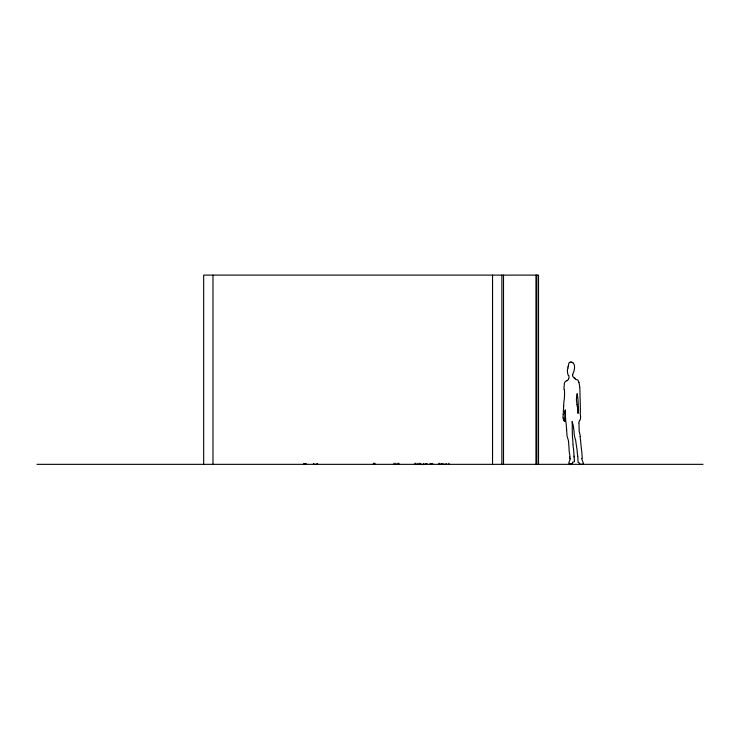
<?xml version="1.0" encoding="UTF-8"?>
<svg xmlns="http://www.w3.org/2000/svg" width="740" height="740" viewBox="0 0 740 740"><rect width="100%" height="100%" fill="white"/><g stroke="black" fill="none" stroke-linecap="round" stroke-linejoin="round"><path stroke-width="1.11" d="M579.79 387.945L579.799 388.639A15.494 9.333 90 0 0 579.883 389.758L580.382 408.943A7.853 4.727 -90 0 0 580.345 409.535L580.345 410.922A15.438 9.296 90 0 1 580.336 412.088A1.517 0.916 -90 0 1 580.29 412.384L580.262 412.559A2.664 1.6 -90 0 0 580.179 413.059L580.586 416.546A2.229 1.341 -90 0 1 580.576 416.842L580.567 416.925A3.524 2.127 -90 0 0 580.53 417.453L580.548 417.878A6.928 4.172 -90 0 1 580.548 418.396L580.345 419.099A1.684 1.008 90 0 0 580.206 419.303A5.643 3.404 90 0 0 580.067 419.673L580.021 419.802A5.328 3.21 90 0 1 579.818 420.32A1.767 1.064 -90 0 1 579.688 420.514M563.713 405.65L563.778 403.781A30.192 18.186 90 0 1 563.889 401.922L564.213 399.397A27.093 16.317 90 0 0 564.352 398.296L564.463 396.973A43.068 25.946 90 0 0 564.407 389.693L564.435 389.693M563.695 405.955L563.38 411.107M578.967 423.326L578.967 423.373A3.293 1.98 -90 0 0 578.948 423.77L579.198 430.671A2.322 1.397 -90 0 0 579.152 431.587L579.633 432.909A1.184 0.712 -90 0 1 579.67 433.344L579.707 433.659A9.74 5.865 90 0 1 579.892 434.204A3.968 2.396 -90 0 1 580.095 435.175L580.123 435.518A8.639 5.208 90 0 1 580.151 436.045L580.16 436.526M569.809 456.867L569.772 457.413M579.679 463.166L578.079 462.389L577.866 458.19A4.005 2.414 -90 0 0 577.885 457.579A9.574 5.763 90 0 0 577.82 456.894L577.783 456.497M577.829 410.608L577.811 410.894A1.276 0.768 -90 0 0 577.885 411.449L578.06 412.513M572.76 374.773L572.779 374.708A2.683 1.619 -90 0 0 572.852 374.255L572.862 374.209A2.377 1.434 -90 0 1 572.899 373.931A2.035 1.23 -90 0 1 573.019 373.515L574 371.082A14.106 8.492 -90 0 0 574.508 367.715L574.536 367.41A4.2 2.535 90 0 0 574.536 366.596A6.262 3.774 -90 0 0 574.129 364.385L573.944 363.988A5.855 3.524 90 0 0 573.565 363.525L573.297 363.22M567.978 368.132L567.46 369.852A1.878 1.129 -90 0 0 567.404 370.398A6.05 3.645 90 0 0 567.423 370.907M569.005 462.537L568.94 462.815A1.388 0.833 -90 0 0 568.912 463.592A16.632 10.018 -90 0 0 570.596 463.888L572.353 463.444L572.594 462.232A5.957 3.589 90 0 1 573.167 462.093L573.38 462.047A10.795 6.503 90 0 0 573.666 462A3.82 2.303 -90 0 0 574.157 461.806L574.499 461.15A3.663 2.211 -90 0 0 574.416 460.548L574.37 460.326M579.624 463.434L579.947 464.267A4.579 2.756 -90 0 0 580.447 464.406L581.409 464.406M569.088 461.88L570.105 459.503A2.164 1.304 -90 0 0 570.207 458.782L570.133 458.745M568.227 366.115L568.2 366.189A2.59 1.563 -90 0 1 568.005 366.707M568.292 365.902L568.403 365.579A6.688 4.033 90 0 0 568.505 365.273L568.616 364.764A0.962 0.583 -90 0 0 568.598 364.339L568.57 364.228A6.077 3.663 -90 0 1 568.69 363.821L568.783 363.553A5.504 3.321 90 0 0 568.903 363.146L569.264 362.804M572.63 374.903L572.621 374.921A3.136 1.887 -90 0 0 572.899 376.688L574.175 377.9A6.327 3.811 90 0 1 574.37 377.89M568.338 379.407L568.431 379.195A2.451 1.48 -90 0 1 568.57 378.815L568.709 378.63M566.812 380.739L566.294 380.989A11.766 7.086 90 0 0 565.36 381.526L565.212 381.683A3.718 2.239 90 0 0 564.935 382.173L564.842 382.358A7.465 4.496 90 0 1 564.722 382.589L564.629 382.765A3.293 1.98 -90 0 0 564.352 383.394L564.047 387.538A7.456 4.496 90 0 1 563.973 387.899L564.019 389.37M581.927 458.458L581.825 458.661A8.02 4.829 -90 0 1 581.955 459.466L583.222 462.879A4.385 2.646 -90 0 1 583.398 464.091L582.204 464.304A29.637 17.853 90 0 1 581.409 464.406M582.038 458.282L582.269 457.561A1.906 1.147 -90 0 0 582.204 457.2L582.14 456.885A10.85 6.54 90 0 1 582.056 455.572L582.029 455.091A13.07 7.872 -90 0 0 581.991 454.277A65.129 39.239 -90 0 0 581.649 450.762L580.965 444.925A27.149 16.354 90 0 1 580.826 443.408L580.595 440.726A12.987 7.826 -90 0 0 580.493 440.004L580.364 439.144A10.018 6.031 90 0 1 580.206 437.904A16.123 9.713 -90 0 1 580.188 437.238L580.169 436.646M579.679 420.533L579.679 420.533A2.322 1.397 -90 0 0 579.457 420.884L579.42 420.986A2.017 1.212 -90 0 1 579.272 421.264L579.133 421.402A4.125 2.488 90 0 0 578.967 421.587L578.93 422.596A4.283 2.581 -90 0 1 578.967 422.919M577.968 412.615L577.903 412.744A1.748 1.054 -90 0 0 577.968 413.077A1.739 1.045 90 0 1 578.042 413.401L578.449 411.412A14.088 8.482 90 0 0 578.495 409.063L578.486 408.721A22.061 13.292 -90 0 0 578.458 407.907L578.264 404.993A27.352 16.474 -90 0 1 578.18 403.393A39.442 23.763 90 0 0 577.154 393.606L576.515 397.139A1.452 0.869 -90 0 0 576.525 397.454L576.553 397.75A2.729 1.637 -90 0 1 576.608 398.499L576.46 399.026A2.868 1.73 -90 0 0 576.358 399.471L577.024 404.586M570.216 362.193L570.216 362.193A1.665 0.999 -90 0 1 570.485 362.008A5.078 3.062 -90 0 1 571.225 362.082M306.268 463.666L304.075 463.693A12.007 7.234 90 0 1 303.65 463.601M432.761 463.666L431.587 463.823A9.842 7.733 90 0 1 430.375 463.721L429.986 463.638M37 464.341L703 464.341M572.177 362.424L572.196 362.424A1.665 0.999 -90 0 1 571.992 362.397A3.617 2.174 90 0 1 571.77 362.286L571.706 362.249A3.154 1.896 -90 0 0 571.447 362.128L571.225 362.073M569.994 458.717L569.957 458.707A2.026 1.221 -90 0 1 569.763 458.671L569.837 455.748A6.457 3.885 -90 0 0 569.698 454.758L569.652 454.416A10.656 6.42 -90 0 1 569.578 453.962A11.896 7.169 -90 0 0 569.504 453.518L569.393 452.852A9.065 5.467 90 0 1 569.291 452.177A25.123 15.133 90 0 1 569.125 450.207L569.014 448.144A28 16.863 -90 0 0 568.977 447.469L568.625 442.761A17.436 10.508 -90 0 0 568.44 440.901L568.394 440.698A4.745 2.858 -90 0 0 568.302 440.235A11.923 7.187 -90 0 0 568.024 439.255L567.423 437.358A11.711 7.058 -90 0 1 567.192 436.609L567.053 435.916A32.319 19.471 90 0 1 566.877 433.64L566.655 430.033M425.167 463.61L427.11 463.582M564.87 421.411L564.62 421.402A7.567 4.56 90 0 1 564.222 420.903L564.037 420.644A8.769 5.282 -90 0 0 563.852 420.394M564.999 421.495L564.472 418.951A1.684 1.008 -90 0 0 564.703 418.914L564.879 416.158A2.932 1.767 90 0 1 564.962 415.714L564.99 415.603A1.517 0.916 -90 0 0 565.046 415.269A3.312 1.989 -90 0 0 564.944 414.03A2.155 1.304 90 0 0 564.861 413.734A1.859 1.119 -90 0 1 564.759 413.327A2.322 1.397 -90 0 1 564.722 412.587L565.277 409.84L565.295 410.728A3.839 2.312 90 0 1 565.249 411.385L565.24 411.532A5.023 3.025 90 0 0 565.203 411.893L565.721 420.662A18.121 10.915 90 0 0 565.841 421.707L566.045 423.03A12.016 7.234 -90 0 1 566.192 424.27L566.637 429.718M563.732 420.274L563.713 420.255A0.981 0.592 -90 0 1 563.566 420.089L563.334 418.914A7.03 4.237 90 0 0 563.242 418.294L563.14 417.98M575.184 378.788L574.915 378.519A6.457 3.885 -90 0 1 574.36 377.909M441.41 463.629L444.768 464.368A17.224 13.524 -90 0 0 445.989 464.165L446.627 463.601M575.322 378.936L575.35 378.973A2.081 1.258 -90 0 0 575.6 379.232A19.897 11.988 90 0 0 575.877 379.324L576.738 379.648A16.114 9.703 -90 0 1 577.08 379.796A3.423 2.063 -90 0 0 577.311 379.861L577.339 379.87A2.571 1.545 90 0 1 577.718 379.999L578.329 381.063A8.713 5.254 90 0 0 578.486 381.396L578.606 381.627A4.246 2.562 -90 0 1 578.939 382.423M423.474 463.638L423.576 463.869A1.323 1.045 -90 0 1 423.678 464.341L423.363 464.535A3.598 2.831 -90 0 1 422.559 464.544L420.2 463.878A37.435 29.406 90 0 1 419.626 463.638M577.413 406.935L577.441 407.009A4.616 2.775 -90 0 1 577.672 407.925M578.93 382.432L578.976 382.645A20.886 12.58 -90 0 1 579.337 384.486L579.633 386.197A7.567 4.56 90 0 0 579.716 386.641L579.753 386.817A5.846 3.515 90 0 1 579.855 387.298L579.864 387.483M574.129 457.218L574.111 457.894A2.377 1.434 -90 0 1 574.157 459.124A3.515 2.118 90 0 1 574.277 459.762L574.332 460.104M577.838 409.479L577.875 409.618A1.313 0.786 -90 0 1 577.968 410.349M577.746 408.341L577.755 408.388A1.952 1.175 -90 0 1 577.829 409.017L577.811 409.054A1.119 0.675 -90 0 0 577.829 409.488M317.599 463.638L315.314 464.535L313.501 463.74A2.544 1.536 -90 0 1 313.371 463.555M577.755 456.21L577.746 456.118A8.214 4.949 -90 0 0 577.653 455.387L577.487 454.434A11.183 6.734 -90 0 1 577.339 453.463A15.836 9.537 90 0 1 577.237 452.214L577.126 450.549A5.004 3.015 90 0 0 577.052 449.985L577.006 449.652A7.816 4.708 -90 0 1 576.941 449.236A45.085 27.158 -90 0 0 576.654 447.173L575.961 442.705A14.365 8.649 -90 0 1 575.896 442.196L575.812 441.512A11.331 6.827 -90 0 0 575.6 440.023A4.329 2.608 90 0 0 575.378 439.403L575.322 439.246A5.088 3.071 -90 0 1 575.165 438.792L575.017 438.265A14.014 8.436 90 0 1 574.499 435.999A7.872 4.745 90 0 0 574.407 435.425L574.342 435.139A6.327 3.811 -90 0 1 574.221 434.482L573.953 430.449A6.179 3.718 -90 0 0 573.87 430.014L573.815 429.755A5.476 3.302 -90 0 1 573.685 429.052A6.947 4.181 90 0 1 573.648 428.442L573.648 428.442M567.987 367.863L567.932 367.466A2.858 1.721 -90 0 1 567.895 367.16M567.423 370.999L567.451 371.397M574.037 456.071L574.037 455.868A9.796 5.902 90 0 0 574.018 455.479L573.778 451.825A47.878 28.841 -90 0 0 573.435 448.301A11.239 6.771 -90 0 0 573.306 447.478L573.065 446.017A4.884 2.942 -90 0 1 573.028 445.554A9.907 5.966 -90 0 1 573.01 444.712L573.001 444.574M574.046 456.173L574.046 456.367A6.928 4.172 -90 0 0 574.083 457.033M563.196 414.594L563.196 414.733A4.412 2.655 -90 0 1 563.177 415.464L563.159 415.612A9.74 5.865 -90 0 1 563.094 416.065L563.001 417.554A2.849 1.721 90 0 0 563.121 417.924M563.196 414.52L563.186 414.456A3.876 2.331 -90 0 1 563.242 413.512L563.279 413.364A3.82 2.303 -90 0 0 563.334 412.865A3.774 2.276 -90 0 0 563.334 412.43L563.334 412.356A4.005 2.414 90 0 1 563.325 411.699M538.516 464.341L538.516 275.114L203.667 275.114L203.667 464.341M536.861 275.114L536.861 464.341M535.963 275.114L535.963 464.341M503.505 275.114L503.505 464.341M501.868 275.114L501.868 464.341M492.544 275.114L492.544 464.341M448.921 463.231L448.921 464.341M439.838 463.231L439.838 464.341M438.931 463.231L438.931 464.341M419.811 463.231L419.811 464.341M417.989 463.231L417.989 464.341M415.899 463.231L415.899 464.341M414.983 463.231L414.983 464.341M398.869 463.231L398.869 464.341M397.954 463.231L397.954 464.341M395.863 463.231L395.863 464.341M394.05 463.231L394.05 464.341M374.93 463.231L374.93 464.341M374.014 463.231L374.014 464.341M373.432 463.231L373.432 464.341M212.981 275.114L212.981 464.341M573.001 444.148A13.2 7.955 -90 0 0 572.991 443.445L572.732 439.292A7.826 4.718 -90 0 0 572.621 438.478L572.584 438.246A8.316 5.014 -90 0 1 572.473 437.433A6.66 4.014 90 0 1 572.446 436.656L572.436 436.073A8.88 5.347 90 0 0 572.427 435.499A12.451 7.502 90 0 0 572.409 435.166L572.371 434.611A8.121 4.893 -90 0 1 572.335 433.409L572.353 433.048A6.975 4.2 -90 0 0 572.362 432.428L572.196 428.081A3.607 2.174 -90 0 1 572.251 427.6A3.487 2.1 -90 0 0 572.316 427.11L572.122 421.56A12.737 7.668 -90 0 1 572.76 423.77L572.963 424.584A4.68 2.821 90 0 0 573.074 424.964L573.13 425.158A3.922 2.359 -90 0 1 573.324 426.009L573.334 426.203A4.088 2.461 -90 0 0 573.454 426.888L573.491 426.999A2.821 1.693 -90 0 1 573.583 427.415A7.955 4.792 90 0 1 573.63 428.136M572.371 362.406A5.532 3.33 90 0 1 573.287 363.238M570.05 362.341A2.1 1.267 -90 0 1 569.809 362.406A2.081 1.249 -90 0 0 569.476 362.526M567.46 371.6A11.655 7.021 90 0 1 567.469 371.915A6.188 3.728 -90 0 0 567.673 373.284L568.07 374.976A1.221 0.74 -90 0 0 568.246 375.254L568.949 375.643A12.016 7.234 -90 0 0 568.949 376.438L568.968 377.215A14.134 8.519 -90 0 1 568.968 377.733A2.239 1.351 -90 0 0 568.699 378.63M568.394 379.537A6.854 4.125 90 0 1 566.803 380.665M577.339 406.889A7.594 4.579 -90 0 1 577.034 404.586"/></g></svg>
